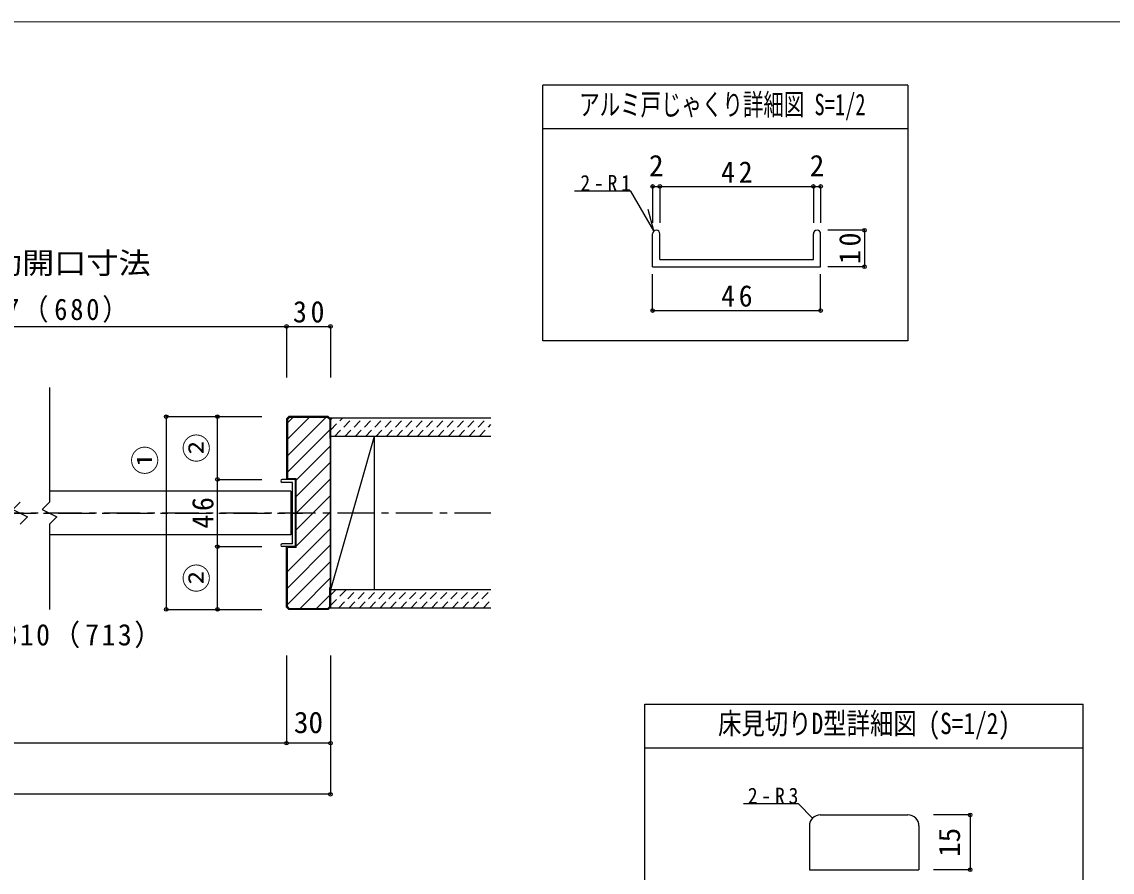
# Model space of a CAD drawing. Units: millimetres on the paper, with parts at other scales. Extents: x -197 to 362, y -138 to 137.
# Drawn here: x -63.9 to 85.4, y 20.6 to 137 of the extents above; entities that cross this region are included whole.
import ezdxf
from ezdxf.enums import TextEntityAlignment as Align

# ---------------------------------------------------------------- set-up
doc = ezdxf.new("R2010")
doc.units = ezdxf.units.MM
doc.header["$PDMODE"] = 32
doc.header["$PDSIZE"] = 0.5
doc.linetypes.add('CHAIN1', pattern=[8, 5, -1, 1, -1])
doc.linetypes.add('DASHED1', pattern=[1.8, 1.2, -0.6])
for name, color, linetype in [('0-0_補助線', 7, 'Continuous'), ('0-1_通り芯', 4, 'CHAIN1'), ('0-2_柱', 3, 'Continuous'), ('0-3_仕上げ', 2, 'Continuous'), ('0-4_枠', 3, 'Continuous'), ('0-6_扉', 2, 'Continuous'), ('0-7_金物', 7, 'Continuous'), ('0-B_寸法', 7, 'Continuous'), ('0-C_ハッチ', 4, 'DASHED1'), ('1-0_補助線', 3, 'Continuous'), ('1-7_金物', 7, 'Continuous'), ('1-A_文字', 7, 'Continuous'), ('1-B_寸法', 7, 'Continuous')]:
    doc.layers.add(name, color=color, linetype=linetype)
doc.layers.add('F-0_補助線', color=7, linetype='Continuous', lineweight=18)
doc.styles.add('ＭＳ ゴシック', font='')
doc.styles.get('ＭＳ ゴシック').set_extended_font_data('MS Gothic')

msp = doc.modelspace()

# ---------------------------------------------------------------- linework, layer by layer
at = {"layer": '0-0_補助線', "color": 3}
msp.add_line((57.421, 128.333), (57.421, 114.333), dxfattribs=at)
msp.add_lwpolyline([(57.421, 128.333), (57.421, 93.333), (7.421, 93.333)], dxfattribs=at)
at = {"layer": '0-1_通り芯'}
for p, q in [((0.331, 69.75), (-188.667, 69.75)), ((-162.898, 69.75), (-25.438, 69.75))]:
    msp.add_line(p, q, dxfattribs=at)
at = {"layer": '0-2_柱'}
for p, q in [((-21.638, 59.25), (-21.638, 80.25)), ((-15.662, 80.25), (-15.662, 59.25))]:
    msp.add_line(p, q, dxfattribs=at)
at = {"layer": '0-2_柱', "color": 7}
msp.add_line((-15.662, 80.25), (-21.638, 59.25), dxfattribs=at)
at = {"layer": '0-3_仕上げ'}
for p, q in [((0.331, 82.75), (-21.738, 82.75)), ((0.331, 80.25), (-21.638, 80.25)), ((0.331, 59.25), (-21.638, 59.25)), ((0.331, 56.75), (-21.738, 56.75))]:
    msp.add_line(p, q, dxfattribs=at)
at = {"layer": '0-4_枠'}
for p, q in [((-27.638, 82.65), (-27.338, 82.95)), ((-27.638, 82.65), (-27.638, 74.35)), ((-27.538, 82.55), (-27.238, 82.85)), ((-27.538, 82.55), (-27.538, 74.45)), ((-21.938, 82.95), (-27.338, 82.95)), ((-22.038, 82.85), (-27.238, 82.85)), ((-21.738, 82.55), (-22.038, 82.85)), ((-21.638, 82.65), (-21.938, 82.95)), ((-21.738, 82.55), (-21.738, 79.95)), ((-21.638, 82.65), (-21.638, 56.85)), ((-21.738, 79.95), (-21.638, 79.95)), ((-26.438, 74.35), (-27.638, 74.35)), ((-26.338, 74.45), (-27.538, 74.45)), ((-26.438, 65.15), (-26.438, 74.35)), ((-26.338, 65.05), (-26.338, 74.45)), ((-26.438, 65.15), (-27.638, 65.15)), ((-27.638, 56.85), (-27.638, 65.15)), ((-26.338, 65.05), (-27.538, 65.05)), ((-27.538, 56.95), (-27.538, 65.05)), ((-21.738, 59.55), (-21.638, 59.55)), ((-21.738, 56.95), (-21.738, 59.55)), ((-27.338, 56.55), (-27.638, 56.85)), ((-27.238, 56.65), (-27.538, 56.95)), ((-22.038, 56.65), (-21.738, 56.95)), ((-21.938, 56.55), (-21.638, 56.85)), ((-21.938, 56.55), (-27.338, 56.55)), ((-22.038, 56.65), (-27.238, 56.65))]:
    msp.add_line(p, q, dxfattribs=at)
at = {"layer": '0-6_扉'}
for p, q in [((-60.103, 86.95), (-60.103, 71.25)), ((-60.103, 68.25), (-60.103, 56.55))]:
    msp.add_line(p, q, dxfattribs=at)
at = {"layer": '0-6_扉', "color": 6}
for p, q in [((-27.038, 72.75), (-60.103, 72.75)), ((-27.038, 72.75), (-27.038, 66.75)), ((-27.038, 66.75), (-60.103, 66.75))]:
    msp.add_line(p, q, dxfattribs=at)
at = {"layer": '0-6_扉'}
for points in [[(-64.103, 71.25), (-65.103, 70.25), (-63.103, 69.25), (-64.103, 68.25)], [(-60.103, 71.25), (-61.103, 70.25), (-59.103, 69.25), (-60.103, 68.25)]]:
    msp.add_lwpolyline(points, dxfattribs=at)
at = {"layer": '0-7_金物'}
for p, q in [((-26.438, 74.35), (-28.238, 74.35)), ((-26.438, 65.15), (-26.438, 74.35)), ((-26.838, 65.55), (-28.238, 65.55)), ((-26.438, 65.15), (-28.238, 65.15))]:
    msp.add_line(p, q, dxfattribs=at)
msp.add_lwpolyline([(-26.838, 65.55), (-26.838, 73.95), (-28.238, 73.95)], dxfattribs=at)
for centre in [(-28.238, 74.15), (-28.238, 65.35)]:
    msp.add_arc(centre, 0.2, 90, 270, dxfattribs=at)
at = {"layer": '0-B_寸法', "color": 4}
for p, q in [((-91.168, 95.3), (-27.638, 95.3)), ((-27.638, 95.3), (-27.638, 88.3)), ((-27.638, 95.3), (-21.638, 95.3)), ((-21.638, 95.3), (-21.638, 88.3)), ((-44.109, 82.95), (-31.018, 82.95)), ((-44.109, 82.95), (-44.109, 56.55)), ((-37.109, 82.95), (-31.018, 82.95)), ((-37.109, 74.35), (-37.109, 82.95)), ((-37.109, 65.15), (-37.109, 74.35)), ((-37.109, 74.35), (-31.018, 74.35)), ((-37.109, 56.55), (-37.109, 65.15)), ((-37.109, 65.15), (-31.018, 65.15)), ((-44.109, 56.55), (-31.018, 56.55)), ((-37.109, 56.55), (-31.018, 56.55)), ((-27.638, 50.25), (-27.638, 38.25)), ((-21.638, 50.25), (-21.638, 31.25)), ((-21.638, 38.25), (-166.698, 38.25)), ((-21.638, 31.25), (-166.698, 31.25))]:
    msp.add_line(p, q, dxfattribs=at)
at = {"layer": '0-B_寸法'}
for p in [(-27.638, 95.3), (-21.638, 95.3), (-44.109, 82.95), (-37.109, 82.95), (-37.109, 74.35), (-37.109, 65.15), (-44.109, 56.55), (-37.109, 56.55), (-27.638, 38.25), (-21.638, 38.25), (-21.638, 31.25)]:
    msp.add_point(p, dxfattribs=at)
at = {"layer": '0-C_ハッチ', "linetype": 'Continuous'}
for p, q in [((-22.277, 82.85), (-27.538, 77.589)), ((-24.54, 82.85), (-27.538, 79.852)), ((-26.803, 82.85), (-27.538, 82.115)), ((-21.738, 81.127), (-27.538, 75.326)), ((-21.638, 78.964), (-26.338, 74.264)), ((-21.638, 76.701), (-26.338, 72.001)), ((-21.638, 74.438), (-26.338, 69.738)), ((-21.638, 72.176), (-26.338, 67.476)), ((-21.638, 69.913), (-26.338, 65.213)), ((-21.638, 67.65), (-27.538, 61.75)), ((-21.638, 65.387), (-27.538, 59.487)), ((-21.638, 63.125), (-27.538, 57.225)), ((-21.638, 60.862), (-25.85, 56.65)), ((-21.738, 58.499), (-23.587, 56.65))]:
    msp.add_line(p, q, dxfattribs=at)
at = {"layer": '0-C_ハッチ'}
for p, q in [((-21.638, 81.119), (-20.008, 82.75)), ((-21.638, 82.534), (-21.422, 82.75)), ((-21.093, 80.25), (-18.593, 82.75)), ((-19.679, 80.25), (-17.179, 82.75)), ((-18.265, 80.25), (-15.765, 82.75)), ((-16.851, 80.25), (-14.351, 82.75)), ((-15.437, 80.25), (-12.937, 82.75)), ((-14.022, 80.25), (-11.522, 82.75)), ((-12.608, 80.25), (-10.108, 82.75)), ((-11.194, 80.25), (-8.694, 82.75)), ((-9.78, 80.25), (-7.28, 82.75)), ((-8.366, 80.25), (-5.866, 82.75)), ((-6.951, 80.25), (-4.451, 82.75)), ((-5.537, 80.25), (-3.037, 82.75)), ((-4.123, 80.25), (-1.623, 82.75)), ((-2.709, 80.25), (-0.209, 82.75)), ((-1.294, 80.25), (0.331, 81.875)), ((-21.638, 57.078), (-19.466, 59.25)), ((-21.638, 58.492), (-20.88, 59.25)), ((-20.552, 56.75), (-18.052, 59.25)), ((-19.138, 56.75), (-16.638, 59.25)), ((-17.723, 56.75), (-15.223, 59.25)), ((-16.309, 56.75), (-13.809, 59.25)), ((-14.895, 56.75), (-12.395, 59.25)), ((-13.481, 56.75), (-10.981, 59.25)), ((-12.067, 56.75), (-9.567, 59.25)), ((-10.652, 56.75), (-8.152, 59.25)), ((-9.238, 56.75), (-6.738, 59.25)), ((-7.824, 56.75), (-5.324, 59.25)), ((-6.41, 56.75), (-3.91, 59.25)), ((-4.995, 56.75), (-2.495, 59.25)), ((-3.581, 56.75), (-1.081, 59.25)), ((-2.167, 56.75), (0.333, 59.25)), ((-0.753, 56.75), (0.331, 57.833))]:
    msp.add_line(p, q, dxfattribs=at)
at = {"layer": '1-0_補助線'}
for p, q in [((57.421, 128.333), (7.421, 128.333)), ((21.421, 43.603), (81.421, 43.603)), ((21.421, 37.603), (81.421, 37.603)), ((45.421, 28.426), (57.421, 28.426)), ((43.921, 26.926), (43.921, 20.926)), ((58.921, 26.926), (58.921, 20.926)), ((43.921, 20.926), (58.921, 20.926))]:
    msp.add_line(p, q, dxfattribs=at)
at = {"layer": '1-0_補助線', "color": 4}
for p, q in [((65.921, 28.426), (60.921, 28.426)), ((65.921, 28.426), (65.921, 20.926)), ((65.921, 20.926), (60.921, 20.926))]:
    msp.add_line(p, q, dxfattribs=at)
at = {"layer": '1-0_補助線'}
for centre, start, end in [((45.421, 26.926), 90, 180), ((57.421, 26.926), 0, 90)]:
    msp.add_arc(centre, 1.5, start, end, dxfattribs=at)
at = {"layer": '1-0_補助線', "color": 7}
for p in [(65.921, 28.426), (65.921, 20.926)]:
    msp.add_point(p, dxfattribs=at)
at = {"layer": '1-7_金物'}
for p, q in [((22.468, 103.47), (22.468, 107.97)), ((23.468, 104.47), (23.468, 107.97)), ((45.468, 103.47), (45.468, 107.97)), ((22.468, 103.47), (45.468, 103.47))]:
    msp.add_line(p, q, dxfattribs=at)
msp.add_lwpolyline([(23.468, 104.47), (44.468, 104.47), (44.468, 107.97)], dxfattribs=at)
for centre in [(22.968, 107.97), (44.968, 107.97)]:
    msp.add_arc(centre, 0.5, 0, 180, dxfattribs=at)
at = {"layer": '1-A_文字', "color": 3}
for p, q in [((7.421, 93.333), (7.421, 128.333)), ((57.421, 128.333), (7.421, 128.333)), ((57.421, 122.333), (7.421, 122.333)), ((21.421, -106), (21.421, 43.603)), ((81.421, -106), (81.421, 43.603))]:
    msp.add_line(p, q, dxfattribs=at)
at = {"layer": '1-A_文字', "color": 4}
for p, q in [((19.494, 113.832), (11.793, 113.832)), ((22.629, 108.401), (19.494, 113.832)), ((22.629, 108.401), (21.853, 111.299))]:
    msp.add_line(p, q, dxfattribs=at)
at = {"layer": '1-B_寸法', "color": 4}
for p, q in [((22.468, 114.47), (23.468, 114.47)), ((22.468, 114.47), (22.468, 109.47)), ((23.468, 114.47), (23.468, 109.47)), ((23.468, 114.47), (44.468, 114.47)), ((44.468, 114.47), (44.468, 109.47)), ((44.468, 114.47), (45.468, 114.47)), ((45.468, 114.47), (45.468, 109.47)), ((51.468, 108.47), (46.468, 108.47)), ((51.468, 108.47), (51.468, 103.47)), ((51.468, 103.47), (46.468, 103.47)), ((22.468, 97.47), (22.468, 102.47)), ((45.468, 97.47), (45.468, 102.47)), ((22.468, 97.47), (45.468, 97.47))]:
    msp.add_line(p, q, dxfattribs=at)
msp.add_lwpolyline([(44.355, 27.987), (42.415, 29.926), (34.887, 29.926)], dxfattribs=at)
at = {"layer": '1-B_寸法'}
for p in [(22.468, 114.47), (23.468, 114.47), (44.468, 114.47), (45.468, 114.47), (51.468, 108.47), (51.468, 103.47), (22.468, 97.47), (45.468, 97.47)]:
    msp.add_point(p, dxfattribs=at)
at = {"layer": 'F-0_補助線', "color": 3}
msp.add_lwpolyline([(-197.169, 137), (197.831, 137), (197.831, -138), (-197.169, -138)], close=True, dxfattribs=at)

# ---------------------------------------------------------------- texts
at = {"layer": '0-B_寸法', "style": 'ＭＳ ゴシック', "width": 1.1}
msp.add_text('有効開口寸法', height=2.933, dxfattribs=at).set_placement((-72.653, 101.632), align=Align.BOTTOM_LEFT)
at = {"layer": '0-B_寸法', "style": 'ＭＳ ゴシック'}
for s, p in [('②', (-37.609, 76.65)), ('①', (-44.668, 74.974)), ('②', (-37.609, 58.85))]:
    msp.add_text(s, height=2.933, rotation=90, dxfattribs=at).set_placement(p, align=Align.BOTTOM_LEFT)
msp.add_text('30', height=2.933, dxfattribs=at).set_placement((-26.638, 38.75), align=Align.BOTTOM_LEFT)
at = {"layer": '0-B_寸法', "char_height": 2.933, "attachment_point": 7, "style": 'ＭＳ ゴシック'}
for s, insert in [('\\T1.22;\\W0.9;777（680）', (-70.403, 95.8)), ('\\T1.27;\\W0.95;30', (-26.763, 95.8)), ('\\T1.18;\\W0.95;ＤＷ＝810（713）', (-79.853, 51.25))]:
    msp.add_mtext(s, dxfattribs=dict(at, insert=insert))
at = {"layer": '0-B_寸法', "insert": (-37.609, 67.625), "char_height": 2.933, "attachment_point": 7, "rotation": 90, "style": 'ＭＳ ゴシック'}
msp.add_mtext('\\T1.27;\\W0.95;46', dxfattribs=at)
at = {"layer": '1-0_補助線', "color": 7, "style": 'ＭＳ ゴシック', "width": 0.8}
msp.add_text('床見切りD型詳細図 (S=1/2)', height=2.933, dxfattribs=at).set_placement((31.421, 38.603), align=Align.BOTTOM_LEFT)
at = {"layer": '1-0_補助線', "color": 7, "style": 'ＭＳ ゴシック'}
msp.add_text('15', height=2.933, rotation=90, dxfattribs=at).set_placement((65.421, 22.676), align=Align.BOTTOM_LEFT)
at = {"layer": '1-A_文字', "style": 'ＭＳ ゴシック', "width": 0.7}
msp.add_text('アルミ戸じゃくり詳細図 S=1/2', height=2.933, dxfattribs=at).set_placement((12.421, 123.333), align=Align.BOTTOM_LEFT)
at = {"layer": '1-B_寸法', "style": 'ＭＳ ゴシック'}
for p in [(21.968, 114.97), (43.968, 114.97)]:
    msp.add_text('2', height=2.933, dxfattribs=at).set_placement(p, align=Align.BOTTOM_LEFT)
at = {"layer": '1-B_寸法', "attachment_point": 7, "style": 'ＭＳ ゴシック'}
for s, insert, char_height in [('\\T1.27;\\W0.95;42', (31.843, 114.97), 2.933), ('\\T1.38;\\W0.9;2-R1', (12.572, 113.832), 2.199), ('\\T1.27;\\W0.95;46', (31.843, 97.97), 2.933), ('\\T1.38;\\W0.9;2-R3', (35.493, 29.926), 2.199)]:
    msp.add_mtext(s, dxfattribs=dict(at, insert=insert, char_height=char_height))
at = {"layer": '1-B_寸法', "insert": (50.968, 103.845), "char_height": 2.933, "attachment_point": 7, "rotation": 90, "style": 'ＭＳ ゴシック'}
msp.add_mtext('\\T1.27;\\W0.95;10', dxfattribs=at)

doc.saveas('drawing.dxf')
